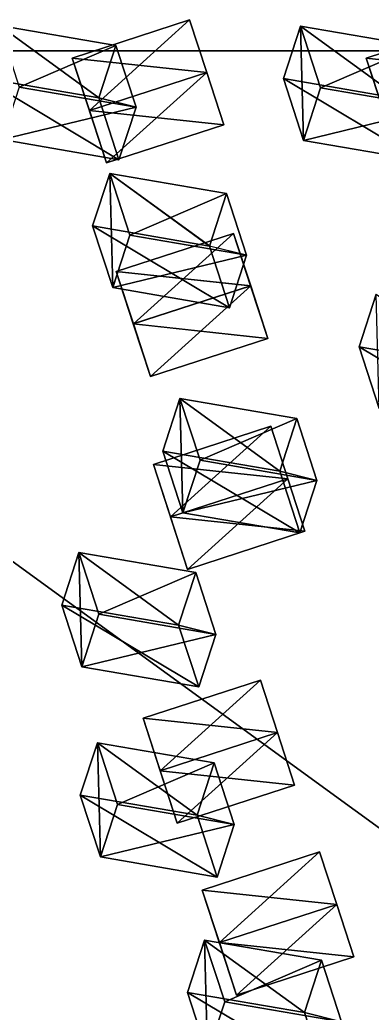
# Model space of a CAD drawing. Header units: metres. Extents: x -324 to 324, y -310 to 311.
# Drawn here: x -42.5 to -13.9, y 230 to 310.5 of the extents above; entities that cross this region are included whole.
import ezdxf

# ---------------------------------------------------------------- set-up
doc = ezdxf.new("R2010")
doc.units = ezdxf.units.M

msp = doc.modelspace()

# ---------------------------------------------------------------- linework, layer by layer
for p, q in [((-100.05551, 307.93835, -938.3003), (99.94634, 307.93277, -1061.9042)), ((100.055176, 307.93848, -1061.6997), (-99.94667, 307.9327, -938.0959))]:
    msp.add_line(p, q)
for points in [[(-36.094727, 304.1237, -962.48395), (-45.566906, 305.74814, -959.7201), (-44.184975, 310.00128, -957.48376), (-44.184875, 310.00137, -957.48364)], [(-34.712795, 308.37683, -960.2477), (-44.184975, 310.00128, -957.48376), (-42.5605, 305.0009, -948.9775), (-42.560402, 305.00098, -948.97736)], [(-44.184975, 310.00128, -957.48376), (-34.712795, 308.37683, -960.2477), (-36.094727, 304.1237, -962.48395), (-36.094627, 304.12378, -962.4838)], [(-36.867966, 303.10886, -1005.5376), (-38.25007, 307.36252, -996.59357), (-28.739504, 310.4527, -996.59357), (-28.739405, 310.4528, -996.59344)], [(-27.357569, 306.19955, -994.3573), (-28.739504, 310.4527, -996.59357), (-38.25007, 307.36252, -996.59357), (-38.24997, 307.3626, -996.59344)], [(-28.739504, 310.4527, -996.59357), (-27.3574, 306.19904, -1005.5376), (-36.867966, 303.10886, -1005.5376), (-36.867867, 303.10895, -1005.5375)], [(-27.3574, 306.19904, -1005.5376), (-28.739504, 310.4527, -996.59357), (-27.357569, 306.19955, -994.3573), (-27.35747, 306.19965, -994.3572)], [(-11.662659, 304.06754, -977.47516), (-21.134838, 305.692, -974.7113), (-19.752907, 309.94513, -972.475), (-19.752808, 309.94522, -972.47485)], [(-19.752907, 309.94513, -972.475), (-21.134838, 305.692, -974.7113), (-19.510365, 300.6916, -966.20496), (-19.510265, 300.69168, -966.20483)], [(-19.510365, 300.6916, -966.20496), (-18.128433, 304.94473, -963.9687), (-19.752907, 309.94513, -972.475), (-19.752808, 309.94522, -972.47485)], [(-10.280727, 308.32068, -975.2389), (-19.752907, 309.94513, -972.475), (-18.128433, 304.94473, -963.9687), (-18.128334, 304.94482, -963.96857)], [(-19.752907, 309.94513, -972.475), (-10.280727, 308.32068, -975.2389), (-11.662659, 304.06754, -977.47516), (-11.662559, 304.06763, -977.47504)], [(-13.039314, 303.10114, -1020.2774), (-14.421418, 307.3548, -1011.3334), (-4.9108553, 310.44498, -1011.3334), (-4.910755, 310.44507, -1011.33325)], [(-3.5289192, 306.19183, -1009.0971), (-4.9108553, 310.44498, -1011.3334), (-14.421418, 307.3548, -1011.3334), (-14.421318, 307.3549, -1011.33325)], [(-42.5605, 305.0009, -948.9775), (-33.08832, 303.37643, -951.74133), (-34.712795, 308.37683, -960.2477), (-34.712696, 308.37692, -960.24756)], [(-36.094727, 304.1237, -962.48395), (-34.712795, 308.37683, -960.2477), (-33.08832, 303.37643, -951.74133), (-33.088223, 303.37653, -951.7412)], [(-18.128433, 304.94473, -963.9687), (-8.656255, 303.32028, -966.73254), (-10.280727, 308.32068, -975.2389), (-10.280627, 308.32077, -975.2388)], [(-100.05551, 307.93835, -938.3003), (61.75283, 190.36641, -1261.8993), (-161.85391, 117.712, -1261.8992), (-161.8538, 117.7121, -1261.899)], [(-100.05551, 307.93835, -938.3003), (99.94634, 307.93277, -1061.9042), (61.75283, 190.36641, -1261.8993), (61.75293, 190.36652, -1261.8992)], [(-61.753036, 190.3664, -738.10077), (100.055176, 307.93848, -1061.6997), (-99.94667, 307.9327, -938.0959), (-99.94657, 307.9328, -938.09576)], [(-61.753036, 190.3664, -738.10077), (261.85678, 190.37573, -938.09595), (100.055176, 307.93848, -1061.6997), (100.055275, 307.93857, -1061.6996)], [(-35.486027, 298.8557, -1003.30133), (-36.868134, 303.10938, -994.3573), (-38.25007, 307.36252, -996.59357), (-38.24997, 307.3626, -996.59344)], [(-38.25007, 307.36252, -996.59357), (-36.867966, 303.10886, -1005.5376), (-35.486027, 298.8557, -1003.30133), (-35.485928, 298.8558, -1003.3012)], [(-38.25007, 307.36252, -996.59357), (-36.868134, 303.10938, -994.3573), (-27.357569, 306.19955, -994.3573), (-27.35747, 306.19965, -994.3572)], [(-11.657378, 298.848, -1018.04114), (-13.039482, 303.10165, -1009.0971), (-14.421418, 307.3548, -1011.3334), (-14.421318, 307.3549, -1011.33325)], [(-14.421418, 307.3548, -1011.3334), (-13.039314, 303.10114, -1020.2774), (-11.657378, 298.848, -1018.04114), (-11.657278, 298.84808, -1018.041)], [(-14.421418, 307.3548, -1011.3334), (-13.039482, 303.10165, -1009.0971), (-3.5289192, 306.19183, -1009.0971), (-3.5288193, 306.19193, -1009.097)], [(-25.975464, 301.9459, -1003.30133), (-27.357569, 306.19955, -994.3573), (-36.868134, 303.10938, -994.3573), (-36.868034, 303.10947, -994.3572)], [(-35.486027, 298.8557, -1003.30133), (-36.867966, 303.10886, -1005.5376), (-27.3574, 306.19904, -1005.5376), (-27.357302, 306.19913, -1005.5375)], [(-27.3574, 306.19904, -1005.5376), (-25.975464, 301.9459, -1003.30133), (-35.486027, 298.8557, -1003.30133), (-35.485928, 298.8558, -1003.3012)], [(-27.357569, 306.19955, -994.3573), (-25.975464, 301.9459, -1003.30133), (-27.3574, 306.19904, -1005.5376), (-27.357302, 306.19913, -1005.5375)], [(-34.470253, 299.1233, -953.97766), (-43.942432, 300.74774, -951.21375), (-45.566906, 305.74814, -959.7201), (-45.566807, 305.74823, -959.72)], [(-45.566906, 305.74814, -959.7201), (-36.094727, 304.1237, -962.48395), (-34.470253, 299.1233, -953.97766), (-34.470154, 299.12338, -953.97754)], [(-10.038186, 299.06714, -968.9689), (-19.510365, 300.6916, -966.20496), (-21.134838, 305.692, -974.7113), (-21.134739, 305.69208, -974.7112)], [(-21.134838, 305.692, -974.7113), (-11.662659, 304.06754, -977.47516), (-10.038186, 299.06714, -968.9689), (-10.038086, 299.06723, -968.96875)], [(-33.08832, 303.37643, -951.74133), (-42.5605, 305.0009, -948.9775), (-43.942432, 300.74774, -951.21375), (-43.942333, 300.74783, -951.2136)], [(-8.656255, 303.32028, -966.73254), (-18.128433, 304.94473, -963.9687), (-19.510365, 300.6916, -966.20496), (-19.510265, 300.69168, -966.20483)], [(-33.08832, 303.37643, -951.74133), (-34.470253, 299.1233, -953.97766), (-36.094727, 304.1237, -962.48395), (-36.094627, 304.12378, -962.4838)], [(-43.942432, 300.74774, -951.21375), (-34.470253, 299.1233, -953.97766), (-33.08832, 303.37643, -951.74133), (-33.088223, 303.37653, -951.7412)], [(-36.868134, 303.10938, -994.3573), (-35.486027, 298.8557, -1003.30133), (-25.975464, 301.9459, -1003.30133), (-25.975365, 301.94598, -1003.3012)], [(-19.510365, 300.6916, -966.20496), (-10.038186, 299.06714, -968.9689), (-8.656255, 303.32028, -966.73254), (-8.656155, 303.32037, -966.7324)], [(-27.131348, 292.13007, -945.21246), (-36.603527, 293.75452, -942.4486), (-35.221596, 298.00766, -940.2123), (-35.221497, 298.00775, -940.21216)], [(-35.221596, 298.00766, -940.2123), (-36.603527, 293.75452, -942.4486), (-34.979053, 288.75412, -933.94226), (-34.978954, 288.7542, -933.94214)], [(-34.979053, 288.75412, -933.94226), (-33.597122, 293.00726, -931.706), (-35.221596, 298.00766, -940.2123), (-35.221497, 298.00775, -940.21216)], [(-25.749416, 296.3832, -942.9762), (-35.221596, 298.00766, -940.2123), (-33.597122, 293.00726, -931.706), (-33.597023, 293.00735, -931.7059)], [(-35.221596, 298.00766, -940.2123), (-25.749416, 296.3832, -942.9762), (-27.131348, 292.13007, -945.21246), (-27.131248, 292.13016, -945.21234)], [(-33.597122, 293.00726, -931.706), (-24.124943, 291.3828, -934.46985), (-25.749416, 296.3832, -942.9762), (-25.749317, 296.3833, -942.9761)], [(-27.131348, 292.13007, -945.21246), (-25.749416, 296.3832, -942.9762), (-24.124943, 291.3828, -934.46985), (-24.124844, 291.3829, -934.4697)], [(-25.506874, 287.12967, -936.7062), (-34.979053, 288.75412, -933.94226), (-36.603527, 293.75452, -942.4486), (-36.603428, 293.7546, -942.4485)], [(-36.603527, 293.75452, -942.4486), (-27.131348, 292.13007, -945.21246), (-25.506874, 287.12967, -936.7062), (-25.506775, 287.12976, -936.70605)], [(-24.124943, 291.3828, -934.46985), (-33.597122, 293.00726, -931.706), (-34.979053, 288.75412, -933.94226), (-34.978954, 288.7542, -933.94214)], [(-33.305386, 285.81143, -1040.6368), (-34.68749, 290.0651, -1031.6927), (-25.176926, 293.15527, -1031.6927), (-25.176826, 293.15536, -1031.6926)], [(-23.79499, 288.90213, -1029.4564), (-25.176926, 293.15527, -1031.6927), (-34.68749, 290.0651, -1031.6927), (-34.68739, 290.0652, -1031.6926)], [(-25.176926, 293.15527, -1031.6927), (-23.794823, 288.9016, -1040.6368), (-33.305386, 285.81143, -1040.6368), (-33.305286, 285.81152, -1040.6367)], [(-23.794823, 288.9016, -1040.6368), (-25.176926, 293.15527, -1031.6927), (-23.79499, 288.90213, -1029.4564), (-23.794891, 288.90222, -1029.4563)], [(-34.979053, 288.75412, -933.94226), (-25.506874, 287.12967, -936.7062), (-24.124943, 291.3828, -934.46985), (-24.124844, 291.3829, -934.4697)], [(-24.124943, 291.3828, -934.46985), (-25.506874, 287.12967, -936.7062), (-27.131348, 292.13007, -945.21246), (-27.131248, 292.13016, -945.21234)], [(-31.92345, 281.5583, -1038.4005), (-33.305553, 285.81195, -1029.4564), (-34.68749, 290.0651, -1031.6927), (-34.68739, 290.0652, -1031.6926)], [(-34.68749, 290.0651, -1031.6927), (-33.305386, 285.81143, -1040.6368), (-31.92345, 281.5583, -1038.4005), (-31.923351, 281.55838, -1038.4004)], [(-34.68749, 290.0651, -1031.6927), (-33.305553, 285.81195, -1029.4564), (-23.79499, 288.90213, -1029.4564), (-23.794891, 288.90222, -1029.4563)], [(-22.412888, 284.64847, -1038.4005), (-23.79499, 288.90213, -1029.4564), (-33.305553, 285.81195, -1029.4564), (-33.305454, 285.81204, -1029.4563)], [(-31.92345, 281.5583, -1038.4005), (-33.305386, 285.81143, -1040.6368), (-23.794823, 288.9016, -1040.6368), (-23.794724, 288.9017, -1040.6367)], [(-23.794823, 288.9016, -1040.6368), (-22.412888, 284.64847, -1038.4005), (-31.92345, 281.5583, -1038.4005), (-31.923351, 281.55838, -1038.4004)], [(-23.79499, 288.90213, -1029.4564), (-22.412888, 284.64847, -1038.4005), (-23.794823, 288.9016, -1040.6368), (-23.794724, 288.9017, -1040.6367)], [(-5.527153, 282.34564, -939.95416), (-14.999331, 283.9701, -937.1903), (-13.6174, 288.22324, -934.954), (-13.6173, 288.22333, -934.95386)], [(-13.6174, 288.22324, -934.954), (-14.999331, 283.9701, -937.1903), (-13.374859, 278.9697, -928.68396), (-13.374759, 278.9698, -928.68384)], [(-33.305553, 285.81195, -1029.4564), (-31.92345, 281.5583, -1038.4005), (-22.412888, 284.64847, -1038.4005), (-22.412788, 284.64856, -1038.4004)], [(-3.9026804, 277.34525, -931.4479), (-13.374859, 278.9697, -928.68396), (-14.999331, 283.9701, -937.1903), (-14.999231, 283.97018, -937.1902)], [(-14.999331, 283.9701, -937.1903), (-5.527153, 282.34564, -939.95416), (-3.9026804, 277.34525, -931.4479), (-3.9025805, 277.34534, -931.44775)], [(-21.435379, 273.88794, -914.03796), (-30.907558, 275.5124, -911.2741), (-29.525627, 279.76553, -909.0378), (-29.525528, 279.76562, -909.03766)], [(-29.525627, 279.76553, -909.0378), (-30.907558, 275.5124, -911.2741), (-29.283085, 270.512, -902.76776), (-29.282986, 270.5121, -902.76764)], [(-29.283085, 270.512, -902.76776), (-27.901154, 274.76514, -900.5315), (-29.525627, 279.76553, -909.0378), (-29.525528, 279.76562, -909.03766)], [(-20.053448, 278.14108, -911.8017), (-29.525627, 279.76553, -909.0378), (-27.901154, 274.76514, -900.5315), (-27.901054, 274.76523, -900.5314)], [(-29.525627, 279.76553, -909.0378), (-20.053448, 278.14108, -911.8017), (-21.435379, 273.88794, -914.03796), (-21.43528, 273.88803, -914.03784)], [(-27.901154, 274.76514, -900.5315), (-18.428974, 273.1407, -903.29535), (-20.053448, 278.14108, -911.8017), (-20.053349, 278.14117, -911.8016)], [(-21.435379, 273.88794, -914.03796), (-20.053448, 278.14108, -911.8017), (-18.428974, 273.1407, -903.29535), (-18.428875, 273.14078, -903.2952)], [(-30.283768, 270.1789, -1072.2354), (-31.66587, 274.43256, -1063.2913), (-22.155308, 277.52274, -1063.2913), (-22.155209, 277.52283, -1063.2911)], [(-20.773373, 273.2696, -1061.0549), (-22.155308, 277.52274, -1063.2913), (-31.66587, 274.43256, -1063.2913), (-31.665771, 274.43265, -1063.2911)], [(-22.155308, 277.52274, -1063.2913), (-20.773205, 273.26907, -1072.2354), (-30.283768, 270.1789, -1072.2354), (-30.283669, 270.179, -1072.2352)], [(-20.773205, 273.26907, -1072.2354), (-22.155308, 277.52274, -1063.2913), (-20.773373, 273.2696, -1061.0549), (-20.773273, 273.26968, -1061.0548)], [(-19.810905, 268.88754, -905.5317), (-29.283085, 270.512, -902.76776), (-30.907558, 275.5124, -911.2741), (-30.90746, 275.51248, -911.274)], [(-30.907558, 275.5124, -911.2741), (-21.435379, 273.88794, -914.03796), (-19.810905, 268.88754, -905.5317), (-19.810806, 268.88763, -905.53156)], [(-18.428974, 273.1407, -903.29535), (-27.901154, 274.76514, -900.5315), (-29.283085, 270.512, -902.76776), (-29.282986, 270.5121, -902.76764)], [(-28.901833, 265.92575, -1069.999), (-30.283936, 270.1794, -1061.0549), (-31.66587, 274.43256, -1063.2913), (-31.665771, 274.43265, -1063.2911)], [(-31.66587, 274.43256, -1063.2913), (-30.283768, 270.1789, -1072.2354), (-28.901833, 265.92575, -1069.999), (-28.901733, 265.92584, -1069.9989)], [(-31.66587, 274.43256, -1063.2913), (-30.283936, 270.1794, -1061.0549), (-20.773373, 273.2696, -1061.0549), (-20.773273, 273.26968, -1061.0548)], [(-18.428974, 273.1407, -903.29535), (-19.810905, 268.88754, -905.5317), (-21.435379, 273.88794, -914.03796), (-21.43528, 273.88803, -914.03784)], [(-19.39127, 269.01593, -1069.999), (-20.773373, 273.2696, -1061.0549), (-30.283936, 270.1794, -1061.0549), (-30.283836, 270.1795, -1061.0548)], [(-28.901833, 265.92575, -1069.999), (-30.283768, 270.1789, -1072.2354), (-20.773205, 273.26907, -1072.2354), (-20.773106, 273.26917, -1072.2352)], [(-29.283085, 270.512, -902.76776), (-19.810905, 268.88754, -905.5317), (-18.428974, 273.1407, -903.29535), (-18.428875, 273.14078, -903.2952)], [(-20.773205, 273.26907, -1072.2354), (-19.39127, 269.01593, -1069.999), (-28.901833, 265.92575, -1069.999), (-28.901733, 265.92584, -1069.9989)], [(-20.773373, 273.2696, -1061.0549), (-19.39127, 269.01593, -1069.999), (-20.773205, 273.26907, -1072.2354), (-20.773106, 273.26917, -1072.2352)], [(-30.283936, 270.1794, -1061.0549), (-28.901833, 265.92575, -1069.999), (-19.39127, 269.01593, -1069.999), (-19.39117, 269.01602, -1069.9989)], [(-29.634293, 261.4089, -885.23773), (-39.106472, 263.03336, -882.4739), (-37.72454, 267.2865, -880.23755), (-37.72444, 267.2866, -880.2374)], [(-37.72454, 267.2865, -880.23755), (-39.106472, 263.03336, -882.4739), (-37.482, 258.03296, -873.9675), (-37.4819, 258.03305, -873.9674)], [(-37.482, 258.03296, -873.9675), (-36.100067, 262.2861, -871.73126), (-37.72454, 267.2865, -880.23755), (-37.72444, 267.2866, -880.2374)], [(-28.252361, 265.66205, -883.00146), (-37.72454, 267.2865, -880.23755), (-36.100067, 262.2861, -871.73126), (-36.099968, 262.2862, -871.73114)], [(-37.72454, 267.2865, -880.23755), (-28.252361, 265.66205, -883.00146), (-29.634293, 261.4089, -885.23773), (-29.634193, 261.409, -885.2376)], [(-36.100067, 262.2861, -871.73126), (-26.627888, 260.66165, -874.4951), (-28.252361, 265.66205, -883.00146), (-28.252262, 265.66214, -883.00134)], [(-29.634293, 261.4089, -885.23773), (-28.252361, 265.66205, -883.00146), (-26.627888, 260.66165, -874.4951), (-26.627789, 260.66174, -874.495)], [(-28.009819, 256.4085, -876.73145), (-37.482, 258.03296, -873.9675), (-39.106472, 263.03336, -882.4739), (-39.106373, 263.03345, -882.47375)], [(-39.106472, 263.03336, -882.4739), (-29.634293, 261.4089, -885.23773), (-28.009819, 256.4085, -876.73145), (-28.00972, 256.4086, -876.7313)], [(-26.627888, 260.66165, -874.4951), (-36.100067, 262.2861, -871.73126), (-37.482, 258.03296, -873.9675), (-37.4819, 258.03305, -873.9674)], [(-26.627888, 260.66165, -874.4951), (-28.009819, 256.4085, -876.73145), (-29.634293, 261.4089, -885.23773), (-29.634193, 261.409, -885.2376)], [(-37.482, 258.03296, -873.9675), (-28.009819, 256.4085, -876.73145), (-26.627888, 260.66165, -874.4951), (-26.627789, 260.66174, -874.495)], [(-31.127167, 249.60922, -1110.8352), (-32.50927, 253.86288, -1101.8911), (-22.998707, 256.95306, -1101.8911), (-22.998608, 256.95316, -1101.891)], [(-21.616772, 252.69992, -1099.6548), (-22.998707, 256.95306, -1101.8911), (-32.50927, 253.86288, -1101.8911), (-32.50917, 253.86299, -1101.891)], [(-22.998707, 256.95306, -1101.8911), (-21.616604, 252.6994, -1110.8352), (-31.127167, 249.60922, -1110.8352), (-31.127068, 249.60933, -1110.8351)], [(-21.616604, 252.6994, -1110.8352), (-22.998707, 256.95306, -1101.8911), (-21.616772, 252.69992, -1099.6548), (-21.616673, 252.70003, -1099.6547)], [(-29.745232, 245.35608, -1108.5989), (-31.127335, 249.60974, -1099.6548), (-32.50927, 253.86288, -1101.8911), (-32.50917, 253.86299, -1101.891)], [(-32.50927, 253.86288, -1101.8911), (-31.127167, 249.60922, -1110.8352), (-29.745232, 245.35608, -1108.5989), (-29.745132, 245.35619, -1108.5988)], [(-32.50927, 253.86288, -1101.8911), (-31.127335, 249.60974, -1099.6548), (-21.616772, 252.69992, -1099.6548), (-21.616673, 252.70003, -1099.6547)], [(-20.234669, 248.44626, -1108.5989), (-21.616772, 252.69992, -1099.6548), (-31.127335, 249.60974, -1099.6548), (-31.127235, 249.60985, -1099.6547)], [(-29.745232, 245.35608, -1108.5989), (-31.127167, 249.60922, -1110.8352), (-21.616604, 252.6994, -1110.8352), (-21.616505, 252.69951, -1110.8351)], [(-21.616604, 252.6994, -1110.8352), (-20.234669, 248.44626, -1108.5989), (-29.745232, 245.35608, -1108.5989), (-29.745132, 245.35619, -1108.5988)], [(-21.616772, 252.69992, -1099.6548), (-20.234669, 248.44626, -1108.5989), (-21.616604, 252.6994, -1110.8352), (-21.616505, 252.69951, -1110.8351)], [(-28.129677, 246.00116, -856.8639), (-37.601856, 247.62563, -854.10004), (-36.219925, 251.87878, -851.8637), (-36.219826, 251.87889, -851.8636)], [(-36.219925, 251.87878, -851.8637), (-37.601856, 247.62563, -854.10004), (-35.977383, 242.62523, -845.5937), (-35.977283, 242.62534, -845.59357)], [(-35.977383, 242.62523, -845.5937), (-34.59545, 246.87839, -843.3574), (-36.219925, 251.87878, -851.8637), (-36.219826, 251.87889, -851.8636)], [(-26.747746, 250.25432, -854.6276), (-36.219925, 251.87878, -851.8637), (-34.59545, 246.87839, -843.3574), (-34.595352, 246.8785, -843.3573)], [(-36.219925, 251.87878, -851.8637), (-26.747746, 250.25432, -854.6276), (-28.129677, 246.00116, -856.8639), (-28.129578, 246.00127, -856.8638)], [(-34.59545, 246.87839, -843.3574), (-25.123272, 245.25392, -846.1213), (-26.747746, 250.25432, -854.6276), (-26.747646, 250.25443, -854.6275)], [(-31.127335, 249.60974, -1099.6548), (-29.745232, 245.35608, -1108.5989), (-20.234669, 248.44626, -1108.5989), (-20.23457, 248.44637, -1108.5988)], [(-28.129677, 246.00116, -856.8639), (-26.747746, 250.25432, -854.6276), (-25.123272, 245.25392, -846.1213), (-25.123173, 245.25403, -846.12115)], [(-26.505203, 241.00076, -848.3576), (-35.977383, 242.62523, -845.5937), (-37.601856, 247.62563, -854.10004), (-37.601757, 247.62573, -854.0999)], [(-37.601856, 247.62563, -854.10004), (-28.129677, 246.00116, -856.8639), (-26.505203, 241.00076, -848.3576), (-26.505104, 241.00087, -848.3575)], [(-25.123272, 245.25392, -846.1213), (-34.59545, 246.87839, -843.3574), (-35.977383, 242.62523, -845.5937), (-35.977283, 242.62534, -845.59357)], [(-25.123272, 245.25392, -846.1213), (-26.505203, 241.00076, -848.3576), (-28.129677, 246.00116, -856.8639), (-28.129578, 246.00127, -856.8638)], [(-35.977383, 242.62523, -845.5937), (-26.505203, 241.00076, -848.3576), (-25.123272, 245.25392, -846.1213), (-25.123173, 245.25403, -846.12115)], [(-26.33397, 235.69061, -1140.2687), (-27.716072, 239.94427, -1131.3246), (-18.20551, 243.03445, -1131.3246), (-18.20541, 243.03456, -1131.3245)], [(-16.823574, 238.78131, -1129.0883), (-18.20551, 243.03445, -1131.3246), (-27.716072, 239.94427, -1131.3246), (-27.715973, 239.94438, -1131.3245)], [(-18.20551, 243.03445, -1131.3246), (-16.823406, 238.78079, -1140.2687), (-26.33397, 235.69061, -1140.2687), (-26.33387, 235.69072, -1140.2686)], [(-16.823406, 238.78079, -1140.2687), (-18.20551, 243.03445, -1131.3246), (-16.823574, 238.78131, -1129.0883), (-16.823475, 238.78142, -1129.0881)], [(-24.952034, 231.43747, -1138.0323), (-26.334137, 235.69113, -1129.0883), (-27.716072, 239.94427, -1131.3246), (-27.715973, 239.94438, -1131.3245)], [(-27.716072, 239.94427, -1131.3246), (-26.33397, 235.69061, -1140.2687), (-24.952034, 231.43747, -1138.0323), (-24.951935, 231.43758, -1138.0322)], [(-27.716072, 239.94427, -1131.3246), (-26.334137, 235.69113, -1129.0883), (-16.823574, 238.78131, -1129.0883), (-16.823475, 238.78142, -1129.0881)], [(-15.44147, 234.52765, -1138.0323), (-16.823574, 238.78131, -1129.0883), (-26.334137, 235.69113, -1129.0883), (-26.334038, 235.69124, -1129.0881)], [(-24.952034, 231.43747, -1138.0323), (-26.33397, 235.69061, -1140.2687), (-16.823406, 238.78079, -1140.2687), (-16.823307, 238.7809, -1140.2686)], [(-16.823406, 238.78079, -1140.2687), (-15.44147, 234.52765, -1138.0323), (-24.952034, 231.43747, -1138.0323), (-24.951935, 231.43758, -1138.0322)], [(-16.823574, 238.78131, -1129.0883), (-15.44147, 234.52765, -1138.0323), (-16.823406, 238.78079, -1140.2687), (-16.823307, 238.7809, -1140.2686)], [(-19.436096, 230.01714, -831.8364), (-28.908276, 231.6416, -829.0726), (-27.526344, 235.89476, -826.83624), (-27.526245, 235.89487, -826.8361)], [(-27.526344, 235.89476, -826.83624), (-28.908276, 231.6416, -829.0726), (-27.283802, 226.6412, -820.5662), (-27.283703, 226.64131, -820.5661)], [(-27.283802, 226.6412, -820.5662), (-25.90187, 230.89436, -818.32996), (-27.526344, 235.89476, -826.83624), (-27.526245, 235.89487, -826.8361)], [(-18.054165, 234.2703, -829.60016), (-27.526344, 235.89476, -826.83624), (-25.90187, 230.89436, -818.32996), (-25.901772, 230.89447, -818.32983)], [(-27.526344, 235.89476, -826.83624), (-18.054165, 234.2703, -829.60016), (-19.436096, 230.01714, -831.8364), (-19.435997, 230.01724, -831.8363)], [(-26.334137, 235.69113, -1129.0883), (-24.952034, 231.43747, -1138.0323), (-15.44147, 234.52765, -1138.0323), (-15.44137, 234.52776, -1138.0322)], [(-25.90187, 230.89436, -818.32996), (-16.429691, 229.2699, -821.0938), (-18.054165, 234.2703, -829.60016), (-18.054066, 234.2704, -829.60004)], [(-19.436096, 230.01714, -831.8364), (-18.054165, 234.2703, -829.60016), (-16.429691, 229.2699, -821.0938), (-16.429592, 229.27, -821.0937)], [(-17.811623, 225.01674, -823.33014), (-27.283802, 226.6412, -820.5662), (-28.908276, 231.6416, -829.0726), (-28.908176, 231.64171, -829.07245)], [(-28.908276, 231.6416, -829.0726), (-19.436096, 230.01714, -831.8364), (-17.811623, 225.01674, -823.33014), (-17.811523, 225.01685, -823.33)], [(-16.429691, 229.2699, -821.0938), (-25.90187, 230.89436, -818.32996), (-27.283802, 226.6412, -820.5662), (-27.283703, 226.64131, -820.5661)], [(-16.429691, 229.2699, -821.0938), (-17.811623, 225.01674, -823.33014), (-19.436096, 230.01714, -831.8364), (-19.435997, 230.01724, -831.8363)]]:
    msp.add_3dface(points)

doc.saveas('drawing.dxf')
